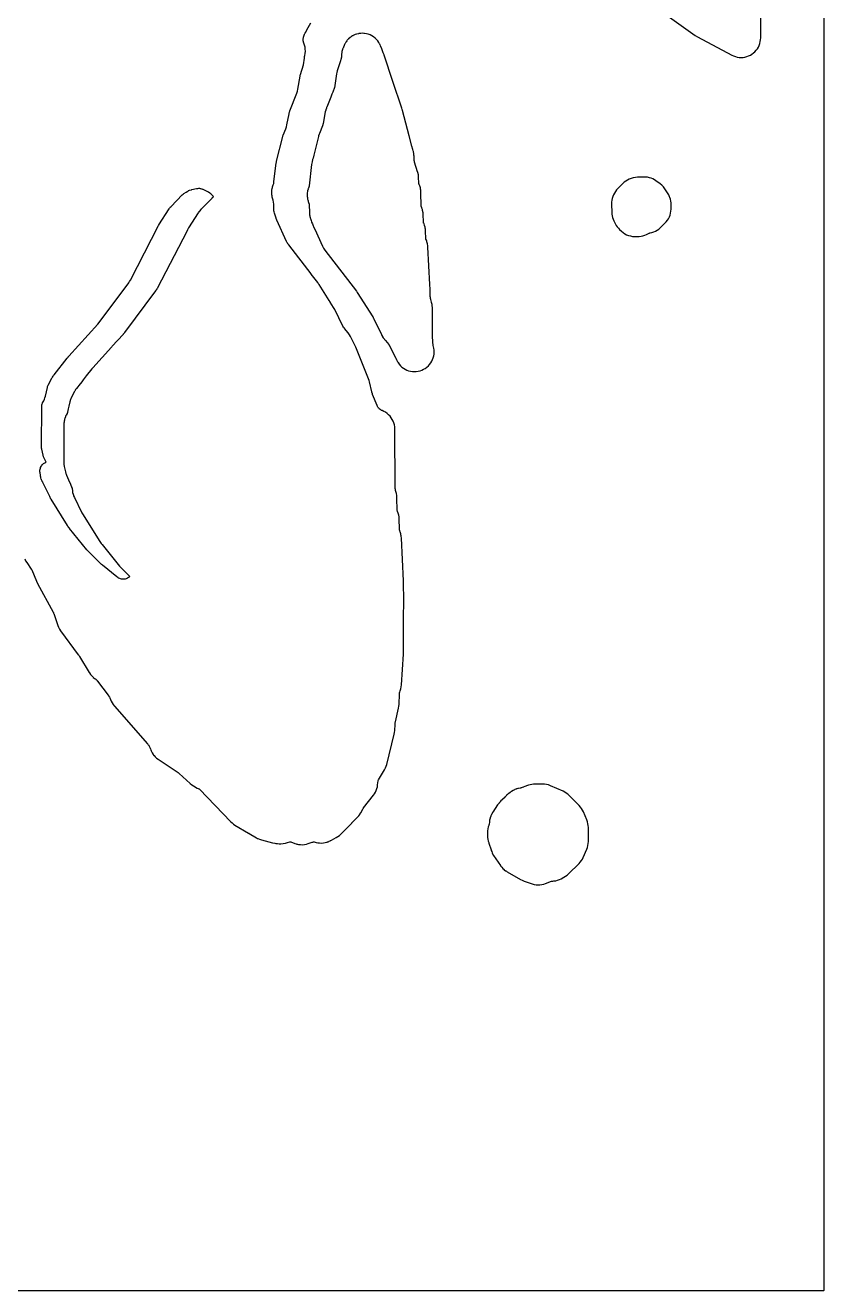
# Model space of a CAD drawing. Header units: millimetres. Extents: x 0 to 300, y 0 to 300.
# Drawn here: x 198.3 to 299.9, y 0 to 161.1 of the extents above; entities that cross this region are included whole.
import ezdxf

# ---------------------------------------------------------------- set-up
doc = ezdxf.new("R2010")
doc.units = ezdxf.units.MM
doc.layers.add('CUT', color=7, linetype='CONTINUOUS')

msp = doc.modelspace()

# ---------------------------------------------------------------- linework, layer by layer
at = {"layer": 'CUT'}
for points in [[(299.91, 299.94), (299.91, 0.06), (299.91, 0.05), (299.91, 0.02), (299.91, 0.01), (299.9, 0), (299.89, 0), (299.86, 0), (299.85, 0), (0.06, 0), (0.05, 0), (0.02, 0), (0.01, 0), (0.01, 0.01), (0, 0.01), (0, 0.02), (0, 0.05), (0, 0.06), (0, 299.94)], [(280, 162.37), (283.57, 159.81), (283.86, 159.63), (288.23, 157.31), (288.45, 157.21), (288.68, 157.13), (288.92, 157.07), (289.16, 157.03), (289.41, 157.02), (289.65, 157.03), (289.89, 157.07), (290.13, 157.13), (290.36, 157.21), (290.58, 157.32), (290.79, 157.44), (290.99, 157.59), (291.17, 157.75), (291.33, 157.94), (291.48, 158.13), (291.61, 158.34), (291.71, 158.56), (291.79, 158.8), (291.85, 159.03), (291.89, 159.28), (291.9, 159.52), (291.9, 192.03)], [(198.25, 93.16), (198.36, 92.92), (198.51, 92.7), (199.09, 91.88), (199.11, 91.86), (199.11, 91.85), (199.13, 91.82), (199.15, 91.78), (199.73, 90.32), (199.86, 90.05), (201.88, 86.37), (201.89, 86.35), (201.9, 86.33), (201.91, 86.3), (201.92, 86.29), (201.92, 86.28), (201.95, 86.22), (201.95, 86.21), (202.46, 84.7), (202.56, 84.46), (202.68, 84.23), (202.82, 84.02), (205.07, 80.97), (205.09, 80.95), (205.12, 80.9), (205.22, 80.76), (206.47, 78.69), (206.48, 78.68), (206.62, 78.47), (206.78, 78.28), (206.79, 78.27), (206.96, 78.1), (206.98, 78.08), (207.09, 78), (207.13, 77.97), (207.15, 77.95), (207.16, 77.94), (207.19, 77.92), (207.21, 77.91), (207.3, 77.84), (207.32, 77.83), (207.33, 77.82), (207.43, 77.74), (207.44, 77.73), (207.45, 77.71), (207.46, 77.71), (207.49, 77.66), (207.52, 77.62), (208.87, 75.83), (208.89, 75.8), (208.91, 75.77), (208.93, 75.74), (209.04, 75.58), (209.04, 75.57), (209.05, 75.56), (209.05, 75.55), (209.08, 75.49), (209.16, 75.26), (209.25, 75.05), (209.36, 74.84), (209.37, 74.83), (209.49, 74.64), (209.51, 74.62), (209.63, 74.46), (209.66, 74.43), (213.88, 69.62), (213.92, 69.58), (213.98, 69.52), (213.98, 69.51), (213.99, 69.5), (214.01, 69.48), (214.01, 69.47), (214.02, 69.46), (214.03, 69.45), (214.03, 69.43), (214.2, 69.07), (214.21, 69.04), (214.25, 68.97), (214.31, 68.83), (214.33, 68.77), (214.35, 68.73), (214.43, 68.55), (214.45, 68.52), (214.47, 68.49), (214.56, 68.35), (214.57, 68.33), (214.7, 68.16), (214.71, 68.14), (214.85, 67.99), (214.86, 67.98), (214.87, 67.97), (215.04, 67.82), (215.23, 67.68), (217.77, 65.96), (217.87, 65.89), (217.9, 65.86), (219.31, 64.58), (219.52, 64.42), (219.74, 64.27), (220.21, 64), (220.34, 63.93), (220.4, 63.9), (220.42, 63.9), (220.44, 63.88), (220.45, 63.88), (220.47, 63.86), (220.48, 63.85), (224.47, 59.71), (224.48, 59.7), (224.63, 59.55), (224.64, 59.55), (224.81, 59.41), (224.82, 59.41), (225, 59.28), (226.72, 58.27), (226.77, 58.24), (226.82, 58.21), (227.73, 57.67), (227.74, 57.67), (227.89, 57.58), (227.91, 57.57), (228.14, 57.47), (228.38, 57.4), (229.79, 57.02), (230.08, 56.96), (230.22, 56.95), (230.33, 56.93), (230.36, 56.93), (230.37, 56.93), (230.43, 56.92), (230.64, 56.91), (230.86, 56.91), (231.14, 56.93), (231.42, 56.97), (231.69, 57.05), (231.97, 57.15), (231.99, 57.16), (232, 57.16), (232.02, 57.17), (232.03, 57.17), (232.04, 57.16), (232.07, 57.15), (232.11, 57.14), (232.63, 56.95), (232.64, 56.94), (232.79, 56.89), (232.86, 56.87), (232.87, 56.87), (232.88, 56.87), (232.89, 56.86), (232.9, 56.86), (232.94, 56.85), (233.1, 56.82), (233.12, 56.81), (233.33, 56.79), (233.35, 56.79), (233.36, 56.79), (233.61, 56.78), (233.85, 56.8), (234.1, 56.85), (234.33, 56.92), (234.84, 57.1), (234.91, 57.12), (235.01, 57.15), (235.03, 57.15), (235.04, 57.15), (235.09, 57.14), (235.32, 57.08), (235.55, 57.03), (235.78, 57.01), (236.02, 57), (236.26, 57.02), (236.49, 57.06), (236.72, 57.12), (236.73, 57.13), (236.87, 57.17), (236.94, 57.2), (236.95, 57.2), (237.01, 57.23), (237.16, 57.29), (237.18, 57.3), (237.27, 57.35), (237.9, 57.7), (238.11, 57.83), (238.3, 57.97), (238.47, 58.13), (239.73, 59.41), (239.82, 59.5), (239.86, 59.54), (239.88, 59.56), (240.56, 60.23), (240.73, 60.42), (240.77, 60.48), (240.88, 60.63), (240.91, 60.68), (241.01, 60.84), (241.01, 60.85), (241.04, 60.89), (241.29, 61.36), (241.32, 61.41), (241.34, 61.45), (241.35, 61.47), (242.63, 63.08), (242.77, 63.28), (242.89, 63.48), (242.99, 63.7), (243.07, 63.92), (243.12, 64.15), (243.16, 64.39), (243.21, 64.91), (243.21, 64.93), (243.21, 64.95), (243.22, 64.97), (243.25, 65.03), (244.03, 66.33), (244.14, 66.55), (244.24, 66.77), (244.31, 67.01), (245.26, 70.84), (245.3, 71.07), (245.33, 71.31), (245.37, 72.09), (245.37, 72.21), (245.37, 72.22), (245.38, 72.27), (245.39, 72.3), (245.4, 72.35), (245.4, 72.36), (245.41, 72.42), (245.82, 74.18), (245.86, 74.41), (245.88, 74.65), (245.93, 76.01), (245.93, 76.05), (245.93, 76.09), (245.93, 76.1), (245.93, 76.12), (245.94, 76.15), (245.96, 76.2), (246.03, 76.38), (246.1, 76.62), (246.16, 76.87), (246.19, 77.12), (246.19, 77.13), (246.43, 81.05), (246.43, 81.2), (246.43, 81.27), (246.43, 81.33), (246.44, 81.5), (246.44, 81.64), (246.44, 81.72), (246.44, 83.47), (246.44, 83.91), (246.44, 84.4), (246.44, 84.92), (246.47, 88.56), (246.47, 88.57), (246.47, 88.67), (246.47, 88.77), (246.45, 89.28), (246.45, 90.21), (246.45, 90.27), (246.45, 90.39), (246.19, 95.81), (246.16, 96.08), (246.15, 96.1), (246.12, 96.24), (246.1, 96.34), (246.1, 96.36), (246.02, 96.6), (246.02, 96.61), (245.99, 96.69), (245.97, 96.75), (245.96, 96.76), (245.96, 96.77), (245.93, 96.83), (245.93, 96.84), (245.93, 96.85), (245.93, 96.89), (245.93, 96.94), (245.9, 98.28), (245.88, 98.52), (245.84, 98.76), (245.78, 98.99), (245.7, 99.21), (245.68, 99.25), (245.66, 99.33), (245.66, 99.36), (245.61, 100.92), (245.61, 100.93), (245.61, 100.99), (245.59, 101.23), (245.54, 101.52), (245.45, 101.89), (245.41, 102.02), (245.41, 102.03), (245.39, 102.09), (245.39, 102.12), (245.38, 102.13), (245.38, 102.14), (245.38, 102.15), (245.38, 102.21), (245.34, 109.73), (245.33, 109.98), (245.29, 110.23), (245.22, 110.48), (245.14, 110.71), (245.02, 110.94), (244.89, 111.15), (244.74, 111.35), (244.56, 111.53), (244.37, 111.69), (244.17, 111.84), (243.95, 111.96), (243.72, 112.06), (243.66, 112.08), (243.6, 112.11), (243.59, 112.12), (243.57, 112.13), (243.5, 112.18), (243.41, 112.25), (243.39, 112.27), (243.38, 112.28), (243.29, 112.37), (243.28, 112.38), (243.27, 112.39), (243.26, 112.39), (243.25, 112.41), (243.23, 112.45), (243.2, 112.49), (243.16, 112.56), (243.15, 112.58), (243.14, 112.59), (243.12, 112.62), (243.11, 112.65), (243.1, 112.66), (243.08, 112.71), (242.52, 114.1), (242.5, 114.16), (242.49, 114.19), (242.42, 114.42), (242.42, 114.43), (242.13, 115.71), (242.08, 115.9), (242.01, 116.08), (240.47, 119.92), (240.39, 120.11), (240.37, 120.15), (239.7, 121.49), (239.56, 121.72), (239.4, 121.94), (238.93, 122.52), (238.92, 122.53), (238.88, 122.59), (238.81, 122.69), (238.74, 122.81), (237.7, 124.94), (237.56, 125.18), (237.12, 125.87), (237.11, 125.89), (237, 126.08), (235.71, 128.09), (235.71, 128.1), (235.69, 128.12), (235.53, 128.35), (235.53, 128.36), (234.71, 129.42), (234.69, 129.45), (231.84, 133.14), (231.76, 133.25), (231.75, 133.27), (231.74, 133.28), (231.73, 133.29), (231.72, 133.31), (231.71, 133.33), (231.65, 133.42), (231.63, 133.45), (231.63, 133.46), (231.62, 133.48), (231.56, 133.6), (230.32, 136.32), (230.28, 136.42), (230.26, 136.49), (230.24, 136.54), (230.24, 136.55), (230.03, 137.2), (229.98, 137.35), (229.98, 137.36), (229.98, 137.38), (229.97, 137.47), (229.97, 137.55), (229.94, 138.32), (229.91, 138.59), (229.86, 138.86), (229.77, 139.12), (229.77, 139.13), (229.75, 139.2), (229.74, 139.2), (229.72, 139.29), (229.72, 139.3), (229.72, 139.31), (229.72, 139.39), (229.71, 139.54), (229.71, 140.15), (229.72, 140.26), (229.71, 140.24), (229.73, 140.35), (229.76, 140.44), (229.8, 140.56), (229.88, 140.78), (229.94, 140.99), (229.97, 141.22), (230.25, 143.54), (230.25, 143.6), (230.27, 143.68), (230.29, 143.81), (231.08, 146.95), (231.09, 146.95), (231.1, 146.99), (231.1, 147.03), (231.14, 147.13), (231.47, 147.95), (231.55, 148.18), (231.61, 148.42), (231.88, 149.86), (231.91, 149.98), (231.93, 150.05), (231.95, 150.11), (231.97, 150.17), (231.97, 150.18), (231.99, 150.22), (232.87, 152.47), (232.95, 152.71), (233.01, 152.97), (233.28, 154.63), (233.3, 154.74), (233.31, 154.77), (233.33, 154.83), (233.33, 154.84), (233.71, 156.08), (233.78, 156.36), (233.81, 156.65), (233.83, 156.91), (233.85, 157.08), (233.86, 157.12), (233.86, 157.15), (233.89, 157.28), (233.94, 157.54), (233.96, 157.8), (233.95, 158.06), (233.92, 158.32), (233.85, 158.58), (233.74, 158.95), (233.73, 158.98), (233.72, 159.02), (233.71, 159.05), (233.7, 159.08), (233.7, 159.1), (233.7, 159.12), (233.69, 159.17), (233.69, 159.21), (233.69, 159.32), (233.69, 159.38), (233.7, 159.43), (233.7, 159.44), (233.72, 159.53), (233.74, 159.6), (233.81, 159.87), (233.85, 159.99), (233.86, 160), (233.89, 160.07), (233.92, 160.13), (233.95, 160.18), (233.96, 160.19), (234.32, 160.82), (234.67, 161.41)]]:
    msp.add_lwpolyline(points, dxfattribs=at)
for points in [[(234.85, 135.82), (234.96, 135.58), (235, 135.49), (235.01, 135.46), (235.19, 135.06), (235.53, 134.31), (236.13, 132.99), (236.13, 132.98), (236.26, 132.74), (236.26, 132.73), (236.42, 132.5), (236.43, 132.49), (240.45, 127.24), (240.55, 127.1), (240.56, 127.08), (242.53, 123.98), (242.55, 123.96), (242.57, 123.93), (242.6, 123.87), (242.61, 123.84), (243.64, 121.76), (243.71, 121.62), (243.72, 121.6), (243.73, 121.59), (243.73, 121.58), (243.75, 121.54), (243.87, 121.34), (243.87, 121.33), (244.02, 121.13), (244.04, 121.11), (244.06, 121.08), (244.16, 120.96), (244.58, 120.45), (244.59, 120.44), (244.6, 120.42), (244.62, 120.4), (244.63, 120.39), (244.65, 120.36), (244.65, 120.35), (244.66, 120.33), (244.67, 120.31), (245.47, 118.71), (245.5, 118.66), (245.51, 118.64), (245.53, 118.59), (245.55, 118.55), (245.62, 118.39), (245.63, 118.37), (245.72, 118.22), (245.74, 118.19), (245.75, 118.18), (245.75, 118.17), (245.76, 118.16), (245.89, 117.98), (245.9, 117.96), (246.06, 117.77), (246.24, 117.6), (246.44, 117.46), (246.65, 117.33), (246.87, 117.22), (247.1, 117.13), (247.34, 117.07), (247.58, 117.03), (247.83, 117.02), (248.07, 117.03), (248.32, 117.06), (248.56, 117.12), (248.79, 117.2), (249.01, 117.31), (249.22, 117.43), (249.42, 117.58), (249.61, 117.74), (249.77, 117.92), (249.92, 118.12), (250.05, 118.33), (250.15, 118.55), (250.24, 118.78), (250.3, 119.02), (250.34, 119.26), (250.35, 119.51), (250.34, 119.75), (250.3, 120), (250.3, 120.01), (250.24, 120.33), (250.22, 120.44), (250.21, 120.47), (250.17, 120.68), (250.17, 120.69), (250.17, 120.71), (250.16, 120.72), (250.16, 120.74), (250.16, 120.76), (250.16, 120.77), (250.16, 120.78), (250.16, 120.8), (250.16, 120.82), (250.16, 120.94), (250.16, 121.06), (250.15, 121.26), (250.14, 122.49), (250.12, 125.16), (250.12, 125.18), (250.11, 125.38), (250.11, 125.39), (250.11, 125.41), (250.1, 125.49), (250.09, 125.56), (250.08, 125.57), (250.08, 125.58), (250.08, 125.59), (250.07, 125.64), (250.05, 125.71), (250.03, 125.8), (250.03, 125.82), (250.03, 125.83), (250.02, 125.87), (249.97, 126.04), (249.93, 126.19), (249.91, 126.24), (249.9, 126.28), (249.89, 126.32), (249.89, 126.33), (249.89, 126.34), (249.88, 126.35), (249.88, 126.38), (249.88, 126.41), (249.87, 126.42), (249.87, 126.43), (249.87, 126.45), (249.87, 126.5), (249.87, 126.53), (249.87, 126.54), (249.87, 126.55), (249.86, 126.56), (249.86, 126.58), (249.86, 126.59), (249.85, 126.84), (249.84, 127.12), (249.82, 127.5), (249.79, 128.1), (249.56, 132.88), (249.55, 133.04), (249.5, 133.3), (249.43, 133.56), (249.41, 133.62), (249.4, 133.63), (249.36, 133.76), (249.31, 133.87), (249.3, 133.88), (249.3, 133.89), (249.3, 133.9), (249.3, 133.91), (249.29, 133.92), (249.29, 133.93), (249.28, 133.95), (249.28, 133.96), (249.28, 133.97), (249.28, 133.98), (249.28, 134), (249.28, 134.02), (249.25, 134.86), (249.25, 134.87), (249.25, 134.88), (249.25, 134.94), (249.25, 134.96), (249.24, 135.14), (249.23, 135.18), (249.22, 135.24), (249.22, 135.26), (249.21, 135.28), (249.2, 135.34), (249.19, 135.4), (249.13, 135.62), (249.13, 135.63), (249.12, 135.66), (249.06, 135.83), (249.03, 135.9), (249.02, 135.92), (249.01, 135.93), (249.01, 135.94), (249.01, 135.95), (249, 135.96), (249, 135.97), (249, 135.98), (248.99, 135.98), (248.99, 135.99), (248.99, 136), (248.99, 136.01), (248.99, 136.02), (248.99, 136.04), (248.99, 136.05), (248.99, 136.07), (248.99, 136.09), (248.98, 136.43), (248.97, 136.69), (248.97, 136.74), (248.96, 136.83), (248.96, 136.92), (248.96, 136.93), (248.96, 136.99), (248.96, 137), (248.95, 137.18), (248.94, 137.23), (248.94, 137.24), (248.94, 137.25), (248.93, 137.27), (248.92, 137.34), (248.92, 137.35), (248.91, 137.42), (248.88, 137.55), (248.85, 137.66), (248.79, 137.82), (248.77, 137.89), (248.72, 138.01), (248.71, 138.03), (248.71, 138.04), (248.7, 138.05), (248.7, 138.06), (248.7, 138.07), (248.7, 138.08), (248.7, 138.09), (248.7, 138.13), (248.7, 138.15), (248.7, 138.34), (248.67, 139.57), (248.66, 139.76), (248.66, 139.83), (248.66, 139.85), (248.66, 139.86), (248.66, 139.87), (248.66, 139.88), (248.65, 140.07), (248.65, 140.08), (248.64, 140.09), (248.64, 140.1), (248.64, 140.12), (248.64, 140.15), (248.63, 140.19), (248.62, 140.22), (248.62, 140.24), (248.6, 140.34), (248.6, 140.35), (248.6, 140.37), (248.59, 140.42), (248.51, 140.69), (248.47, 140.77), (248.46, 140.78), (248.46, 140.79), (248.46, 140.8), (248.44, 140.85), (248.43, 140.86), (248.43, 140.87), (248.42, 140.9), (248.42, 140.91), (248.41, 140.91), (248.41, 140.92), (248.41, 140.93), (248.41, 140.94), (248.41, 140.95), (248.41, 140.96), (248.37, 141.82), (248.35, 142.03), (248.35, 142.04), (248.34, 142.09), (248.34, 142.11), (248.33, 142.15), (248.32, 142.18), (248.31, 142.24), (248.31, 142.25), (248.3, 142.27), (248.29, 142.33), (248.28, 142.38), (248.26, 142.45), (248.25, 142.46), (247.86, 143.7), (247.86, 143.72), (247.86, 143.73), (247.84, 143.78), (247.84, 143.79), (247.84, 143.8), (247.83, 143.81), (247.83, 143.82), (247.83, 143.83), (247.83, 143.84), (247.83, 143.85), (247.82, 143.86), (247.82, 143.87), (247.82, 143.88), (247.79, 144.49), (247.78, 144.55), (247.76, 144.74), (247.75, 144.79), (247.71, 144.99), (247.7, 145.03), (247.7, 145.04), (247.68, 145.11), (247.63, 145.3), (247.52, 145.72), (247.17, 147.05), (246.32, 150.28), (246.31, 150.3), (246.31, 150.32), (246.29, 150.4), (246.23, 150.58), (245.1, 153.96), (243.98, 157.31), (243.97, 157.34), (243.94, 157.43), (243.93, 157.45), (243.91, 157.51), (243.87, 157.62), (243.78, 157.85), (243.67, 158.13), (243.53, 158.49), (243.46, 158.65), (243.45, 158.67), (243.45, 158.68), (243.43, 158.7), (243.43, 158.71), (243.43, 158.72), (243.41, 158.75), (243.31, 158.93), (243.17, 159.13), (243.01, 159.32), (243, 159.32), (242.83, 159.49), (242.63, 159.64), (242.62, 159.64), (242.61, 159.65), (242.43, 159.77), (242.21, 159.88), (241.97, 159.97), (241.95, 159.97), (241.74, 160.03), (241.49, 160.07), (241.46, 160.07), (241.45, 160.07), (241.43, 160.07), (241.4, 160.07), (241.25, 160.09), (241, 160.08), (240.99, 160.07), (240.98, 160.07), (240.97, 160.07), (240.96, 160.07), (240.91, 160.06), (240.88, 160.06), (240.85, 160.06), (240.76, 160.05), (240.71, 160.04), (240.52, 159.99), (240.47, 159.98), (240.28, 159.92), (240.06, 159.81), (240.02, 159.79), (240.01, 159.78), (240, 159.78), (239.98, 159.77), (239.97, 159.76), (239.84, 159.69), (239.8, 159.66), (239.64, 159.55), (239.6, 159.51), (239.46, 159.38), (239.44, 159.36), (239.42, 159.34), (239.41, 159.33), (239.37, 159.29), (239.29, 159.2), (239.25, 159.15), (239.14, 159.01), (239.1, 158.95), (239.01, 158.8), (238.99, 158.76), (238.99, 158.75), (238.98, 158.73), (238.95, 158.67), (238.9, 158.57), (238.89, 158.55), (238.89, 158.54), (238.89, 158.53), (238.88, 158.51), (238.87, 158.5), (238.84, 158.43), (238.83, 158.4), (238.83, 158.39), (238.83, 158.38), (238.82, 158.38), (238.82, 158.37), (238.82, 158.36), (238.81, 158.35), (238.8, 158.34), (238.8, 158.33), (238.8, 158.32), (238.75, 158.2), (238.73, 158.15), (238.72, 158.15), (238.69, 158.06), (238.67, 158), (238.66, 157.96), (238.65, 157.91), (238.64, 157.9), (238.63, 157.86), (238.62, 157.81), (238.62, 157.78), (238.6, 157.68), (238.59, 157.64), (238.57, 157.43), (238.56, 157.38), (238.55, 157.16), (238.54, 157.03), (238.54, 157.02), (238.54, 157.01), (238.53, 157), (238.53, 156.99), (238.53, 156.98), (238.52, 156.94), (238.52, 156.93), (238.52, 156.92), (238.5, 156.88), (238.5, 156.87), (238.38, 156.48), (238.17, 155.83), (238.05, 155.45), (238.05, 155.44), (238.05, 155.43), (238.02, 155.31), (237.97, 155.11), (237.97, 155.1), (237.97, 155.09), (237.94, 154.93), (237.65, 153.16), (237.65, 153.15), (237.65, 153.13), (237.64, 153.1), (237.64, 153.09), (237.63, 153.06), (237.62, 153.05), (237.57, 152.92), (237.55, 152.86), (237.45, 152.6), (237.34, 152.33), (237.2, 151.98), (236.69, 150.7), (236.69, 150.69), (236.66, 150.63), (236.63, 150.55), (236.55, 150.33), (236.55, 150.31), (236.55, 150.29), (236.5, 150.1), (236.22, 148.61), (236.21, 148.57), (236.21, 148.56), (236.2, 148.55), (236.19, 148.5), (236.19, 148.48), (236.19, 148.47), (236.19, 148.46), (236.18, 148.45), (236.18, 148.43), (236.18, 148.42), (236.17, 148.38), (236.16, 148.37), (236.16, 148.36), (236.14, 148.31), (235.76, 147.35), (235.73, 147.27), (235.65, 147.02), (235.63, 146.95), (235.04, 144.59), (234.94, 144.19), (234.89, 144.01), (234.82, 143.73), (234.82, 143.72), (234.76, 143.4), (234.44, 140.67), (234.44, 140.65), (234.44, 140.63), (234.43, 140.61), (234.43, 140.59), (234.42, 140.56), (234.42, 140.55), (234.41, 140.54), (234.41, 140.53), (234.41, 140.52), (234.4, 140.5), (234.39, 140.49), (234.34, 140.36), (234.33, 140.32), (234.33, 140.31), (234.32, 140.28), (234.31, 140.26), (234.25, 140.03), (234.25, 140.02), (234.25, 140), (234.24, 139.99), (234.24, 139.98), (234.24, 139.97), (234.21, 139.78), (234.21, 139.77), (234.2, 139.53), (234.2, 139.51), (234.2, 139.45), (234.2, 139.44), (234.21, 139.22), (234.22, 139.21), (234.22, 139.2), (234.22, 139.19), (234.22, 139.17), (234.22, 139.16), (234.22, 139.14), (234.24, 138.99), (234.26, 138.91), (234.3, 138.76), (234.33, 138.66), (234.37, 138.54), (234.42, 138.42), (234.42, 138.41), (234.43, 138.4), (234.43, 138.39), (234.43, 138.38), (234.43, 138.36), (234.43, 138.34), (234.43, 138.31), (234.47, 137.24), (234.49, 137), (234.5, 136.94), (234.51, 136.91), (234.52, 136.88), (234.52, 136.86), (234.54, 136.76), (234.57, 136.65), (234.57, 136.64), (234.57, 136.63), (234.58, 136.59), (234.6, 136.52), (234.68, 136.27), (234.74, 136.09), (234.75, 136.06), (234.76, 136.05)], [(275.82, 134.22), (276.18, 134.21), (276.43, 134.22), (276.67, 134.25), (276.91, 134.3), (277.14, 134.38), (277.37, 134.47), (277.63, 134.6), (277.7, 134.64), (277.72, 134.65), (277.75, 134.66), (277.81, 134.68), (277.83, 134.68), (278.06, 134.74), (278.29, 134.81), (278.51, 134.91), (278.72, 135.03), (278.92, 135.17), (279.1, 135.33), (279.71, 135.91), (279.88, 136.09), (280.04, 136.28), (280.17, 136.49), (280.28, 136.71), (280.37, 136.95), (280.43, 137.19), (280.47, 137.43), (280.49, 137.68), (280.5, 138.27), (280.49, 138.5), (280.46, 138.74), (280.41, 138.96), (280.34, 139.19), (280.31, 139.27), (280.19, 139.54), (280.03, 139.8), (279.68, 140.31), (279.51, 140.54), (279.32, 140.74), (279.1, 140.91), (278.57, 141.3), (278.38, 141.43), (278.17, 141.55), (277.95, 141.64), (277.73, 141.71), (277.5, 141.76), (277.26, 141.78), (277.03, 141.79), (276.23, 141.77), (275.95, 141.75), (275.69, 141.7), (275.42, 141.61), (275.17, 141.51), (274.97, 141.41), (274.74, 141.27), (274.52, 141.12), (274.32, 140.94), (273.75, 140.37), (273.57, 140.17), (273.42, 139.95), (273.28, 139.72), (273.18, 139.52), (273.09, 139.3), (273.01, 139.07), (272.96, 138.83), (272.93, 138.59), (272.92, 138.35), (272.94, 137.29), (272.96, 137.07), (272.99, 136.84), (273.05, 136.62), (273.12, 136.41), (273.22, 136.2), (273.42, 135.81), (273.52, 135.62), (273.65, 135.44), (273.79, 135.27), (273.95, 135.11), (274.2, 134.88), (274.39, 134.72), (274.61, 134.57), (274.83, 134.45), (275.07, 134.36), (275.31, 134.29), (275.57, 134.24)], [(200.93, 105.47), (200.96, 105.48), (200.7, 106.08), (200.66, 106.17), (200.64, 106.21), (200.62, 106.29), (200.6, 106.37), (200.42, 107.16), (200.4, 107.27), (200.39, 107.34), (200.38, 107.42), (200.38, 107.46), (200.37, 107.56), (200.41, 112.48), (200.41, 112.54), (200.42, 112.57), (200.42, 112.6), (200.42, 112.65), (200.42, 112.66), (200.45, 112.81), (200.45, 112.84), (200.47, 112.88), (200.48, 112.92), (200.52, 113.01), (200.53, 113.03), (200.67, 113.3), (200.76, 113.49), (200.83, 113.69), (200.89, 113.89), (201.14, 115.01), (201.14, 115.02), (201.17, 115.12), (201.2, 115.2), (201.21, 115.22), (201.25, 115.3), (201.25, 115.31), (201.7, 116.2), (201.74, 116.26), (201.77, 116.32), (201.86, 116.43), (201.86, 116.44), (201.93, 116.53), (201.96, 116.57), (201.98, 116.6), (203.67, 118.73), (203.76, 118.86), (203.79, 118.89), (203.79, 118.9), (203.81, 118.92), (203.83, 118.95), (203.86, 118.98), (207.57, 123.08), (207.73, 123.27), (211.49, 128.34), (211.6, 128.51), (211.7, 128.68), (215.28, 135.62), (215.3, 135.65), (215.3, 135.66), (215.33, 135.71), (216.62, 137.74), (216.69, 137.84), (216.72, 137.89), (216.77, 137.95), (216.87, 138.06), (218.29, 139.51), (218.32, 139.54), (218.37, 139.58), (218.44, 139.63), (218.45, 139.64), (218.51, 139.68), (218.81, 139.86), (218.93, 139.93), (218.99, 139.97), (219.05, 140.02), (219.07, 140.03), (219.11, 140.06), (219.15, 140.08), (219.23, 140.11), (219.45, 140.17), (219.48, 140.18), (219.5, 140.19), (220.12, 140.32), (220.18, 140.33), (220.23, 140.34), (220.29, 140.35), (220.42, 140.36), (220.44, 140.36), (220.48, 140.36), (220.57, 140.34), (220.62, 140.34), (220.75, 140.3), (220.77, 140.3), (220.87, 140.26), (220.9, 140.25), (220.98, 140.22), (221.52, 139.96), (221.61, 139.91), (221.62, 139.9), (221.79, 139.79), (221.8, 139.78), (221.81, 139.77), (221.9, 139.71), (221.92, 139.69), (221.95, 139.67), (221.95, 139.66), (222.28, 139.33), (222.28, 139.32), (222.29, 139.32), (222.29, 139.31), (222.25, 139.28), (222.21, 139.24), (222.16, 139.19), (222.14, 139.17), (222.08, 139.1), (222.06, 139.09), (222.04, 139.08), (220.81, 137.82), (220.71, 137.71), (220.68, 137.68), (220.66, 137.66), (220.65, 137.65), (220.48, 137.46), (220.4, 137.34), (220.39, 137.33), (220.38, 137.32), (220.33, 137.25), (219.1, 135.33), (219.04, 135.21), (219, 135.15), (218.97, 135.09), (218.96, 135.07), (218.95, 135.05), (218.95, 135.04), (218.94, 135.02), (218.91, 134.96), (215.11, 127.61), (215.08, 127.56), (215.05, 127.51), (215.04, 127.5), (215.04, 127.49), (215.03, 127.48), (215.02, 127.46), (215, 127.44), (214.99, 127.43), (214.99, 127.42), (214.98, 127.41), (214.97, 127.4), (214.95, 127.37), (214.93, 127.34), (214.91, 127.31), (210.96, 121.99), (210.93, 121.95), (210.92, 121.93), (210.91, 121.92), (210.89, 121.9), (210.88, 121.89), (210.87, 121.88), (210.85, 121.86), (210.83, 121.84), (210.79, 121.79), (210.79, 121.78), (210.77, 121.76), (209.39, 120.24), (209.32, 120.16), (209.29, 120.13), (209.28, 120.12), (206.91, 117.51), (206.9, 117.49), (206.79, 117.37), (206.79, 117.36), (206.09, 116.47), (205.71, 115.99), (205.5, 115.72), (205.34, 115.51), (205.29, 115.45), (204.83, 114.86), (204.81, 114.83), (204.73, 114.72), (204.72, 114.71), (204.7, 114.69), (204.68, 114.66), (204.67, 114.64), (204.67, 114.63), (204.62, 114.54), (204.59, 114.49), (204.58, 114.47), (204.56, 114.45), (204.55, 114.43), (204.55, 114.42), (204.22, 113.77), (204.21, 113.76), (204.12, 113.57), (204.11, 113.54), (204.11, 113.53), (204.11, 113.52), (204.1, 113.49), (204.09, 113.46), (204.08, 113.45), (204.05, 113.38), (204.02, 113.26), (204.01, 113.23), (204.01, 113.21), (204.01, 113.2), (204, 113.19), (204, 113.18), (203.87, 112.61), (203.84, 112.46), (203.8, 112.29), (203.7, 111.85), (203.7, 111.84), (203.7, 111.83), (203.69, 111.82), (203.68, 111.8), (203.68, 111.79), (203.68, 111.78), (203.67, 111.76), (203.67, 111.75), (203.66, 111.74), (203.64, 111.7), (203.53, 111.49), (203.52, 111.46), (203.5, 111.43), (203.49, 111.41), (203.46, 111.35), (203.43, 111.28), (203.35, 111.06), (203.33, 110.96), (203.32, 110.91), (203.3, 110.83), (203.28, 110.71), (203.28, 110.68), (203.27, 110.63), (203.26, 110.61), (203.26, 110.6), (203.26, 110.59), (203.26, 110.58), (203.25, 110.45), (203.25, 110.38), (203.25, 110.36), (203.25, 110.18), (203.24, 109.68), (203.24, 109.34), (203.21, 106.02), (203.21, 105.52), (203.23, 105.22), (203.28, 104.92), (203.44, 104.24), (203.5, 104.04), (203.53, 103.95), (203.57, 103.83), (203.83, 103.24), (204.07, 102.69), (204.26, 102.24), (204.27, 102.22), (204.28, 102.18), (204.29, 102.14), (204.29, 102.12), (204.32, 101.85), (204.34, 101.74), (204.35, 101.66), (204.35, 101.63), (204.4, 101.41), (204.44, 101.29), (204.46, 101.24), (204.48, 101.2), (204.57, 101), (205.49, 99.14), (205.52, 99.08), (205.54, 99.04), (205.6, 98.93), (207.81, 95.38), (207.99, 95.13), (208.1, 95), (210.31, 92.26), (210.49, 92.06), (211.62, 90.93), (211.55, 90.86), (211.45, 90.79), (211.35, 90.73), (211.25, 90.68), (211.14, 90.64), (211.03, 90.61), (210.91, 90.59), (210.8, 90.58), (210.68, 90.58), (210.56, 90.6), (210.45, 90.62), (210.34, 90.66), (210.23, 90.71), (210.19, 90.73), (210.08, 90.79), (209.98, 90.87), (208.13, 92.36), (208.03, 92.44), (207.98, 92.49), (207.86, 92.61), (206.28, 94.19), (206.19, 94.29), (206.15, 94.34), (203.97, 97.05), (203.93, 97.1), (203.88, 97.16), (203.74, 97.35), (203.69, 97.43), (201.6, 100.79), (201.55, 100.88), (201.53, 100.92), (201.5, 100.97), (201.43, 101.13), (200.56, 102.89), (200.54, 102.92), (200.54, 102.93), (200.49, 103.02), (200.47, 103.05), (200.46, 103.07), (200.39, 103.23), (200.37, 103.29), (200.36, 103.34), (200.32, 103.48), (200.29, 103.59), (200.29, 103.62), (200.29, 103.64), (200.28, 103.65), (200.25, 103.77), (200.24, 103.88), (200.22, 104.07), (200.2, 104.14), (200.18, 104.26), (200.18, 104.38), (200.19, 104.49), (200.21, 104.61), (200.24, 104.72), (200.28, 104.83), (200.33, 104.94), (200.39, 105.04), (200.46, 105.13), (200.54, 105.22), (200.63, 105.3), (200.72, 105.36), (200.82, 105.42)], [(259.44, 53.47), (259.45, 53.46), (259.54, 53.4), (259.63, 53.34), (259.65, 53.33), (261.33, 52.36), (261.34, 52.36), (261.55, 52.25), (261.78, 52.16), (262.84, 51.8), (263.07, 51.73), (263.32, 51.69), (263.56, 51.67), (263.81, 51.68), (264.06, 51.71), (264.3, 51.76), (264.53, 51.84), (265.29, 52.13), (265.3, 52.13), (265.32, 52.14), (265.33, 52.14), (265.35, 52.14), (265.4, 52.15), (265.43, 52.16), (265.45, 52.16), (265.58, 52.17), (265.82, 52.2), (266.06, 52.26), (266.3, 52.35), (266.52, 52.45), (266.86, 52.63), (267.07, 52.76), (267.27, 52.91), (267.46, 53.07), (268.79, 54.4), (268.94, 54.57), (269.09, 54.76), (269.21, 54.96), (269.31, 55.17), (269.76, 56.2), (269.85, 56.44), (269.92, 56.69), (269.96, 56.94), (269.97, 57.2), (269.97, 58.96), (269.96, 59.21), (269.92, 59.46), (269.86, 59.7), (269.77, 59.93), (269.33, 60.97), (269.23, 61.19), (269.11, 61.39), (268.96, 61.58), (268.8, 61.76), (267.51, 63.06), (267.34, 63.22), (267.16, 63.36), (266.96, 63.48), (266.75, 63.59), (265.15, 64.3), (264.91, 64.39), (264.66, 64.46), (264.4, 64.5), (264.14, 64.51), (263.2, 64.51), (262.98, 64.5), (262.76, 64.47), (262.55, 64.42), (262.34, 64.36), (261.74, 64.14), (261.72, 64.13), (261.56, 64.07), (261.46, 64.03), (261.45, 64.02), (261.44, 64.02), (261.43, 64.02), (261.34, 64), (261.32, 64), (261.29, 63.99), (261.08, 63.96), (261.05, 63.95), (261.04, 63.95), (261, 63.94), (260.98, 63.93), (260.85, 63.89), (260.81, 63.88), (260.78, 63.87), (260.77, 63.86), (260.72, 63.84), (260.62, 63.81), (260.58, 63.79), (260.4, 63.7), (260.2, 63.57), (260.16, 63.54), (260, 63.43), (259.86, 63.32), (259.83, 63.3), (259.78, 63.25), (259.74, 63.22), (259.73, 63.22), (259.71, 63.2), (259.67, 63.16), (259.57, 63.07), (259.56, 63.06), (259.55, 63.05), (259.39, 62.89), (259.36, 62.86), (259.35, 62.84), (259.32, 62.81), (258.81, 62.31), (258.78, 62.27), (258.77, 62.26), (258.75, 62.23), (258.74, 62.22), (258.73, 62.22), (258.73, 62.21), (258.72, 62.2), (258.7, 62.18), (258.67, 62.15), (258.64, 62.12), (258.64, 62.11), (258.62, 62.09), (258.57, 62.04), (258.42, 61.84), (257.81, 60.92), (257.79, 60.9), (257.73, 60.8), (257.72, 60.77), (257.71, 60.75), (257.69, 60.72), (257.67, 60.69), (257.66, 60.67), (257.65, 60.65), (257.55, 60.44), (257.55, 60.43), (257.46, 60.19), (257.46, 60.18), (257.4, 59.92), (257.39, 59.86), (257.37, 59.66), (257.37, 59.59), (257.36, 59.45), (257.36, 59.43), (257.36, 59.42), (257.36, 59.41), (257.35, 59.4), (257.34, 59.37), (257.32, 59.32), (257.31, 59.28), (257.3, 59.27), (257.29, 59.24), (257.22, 59.04), (257.17, 58.81), (257.17, 58.78), (257.13, 58.58), (257.12, 58.34), (257.12, 57.98), (257.13, 57.72), (257.17, 57.47), (257.24, 57.22), (257.26, 57.16), (257.27, 57.14), (257.29, 57.08), (257.3, 57.02), (257.32, 56.97), (257.59, 56.13), (257.59, 56.12), (257.6, 56.09), (257.61, 56.06), (257.67, 55.91), (257.74, 55.73), (257.75, 55.71), (257.92, 55.43), (258.81, 54.12), (258.81, 54.11), (258.94, 53.93), (259.09, 53.76), (259.1, 53.76), (259.25, 53.62), (259.26, 53.61), (259.27, 53.6)]]:
    msp.add_lwpolyline(points, close=True, dxfattribs=at)

doc.saveas('drawing.dxf')
